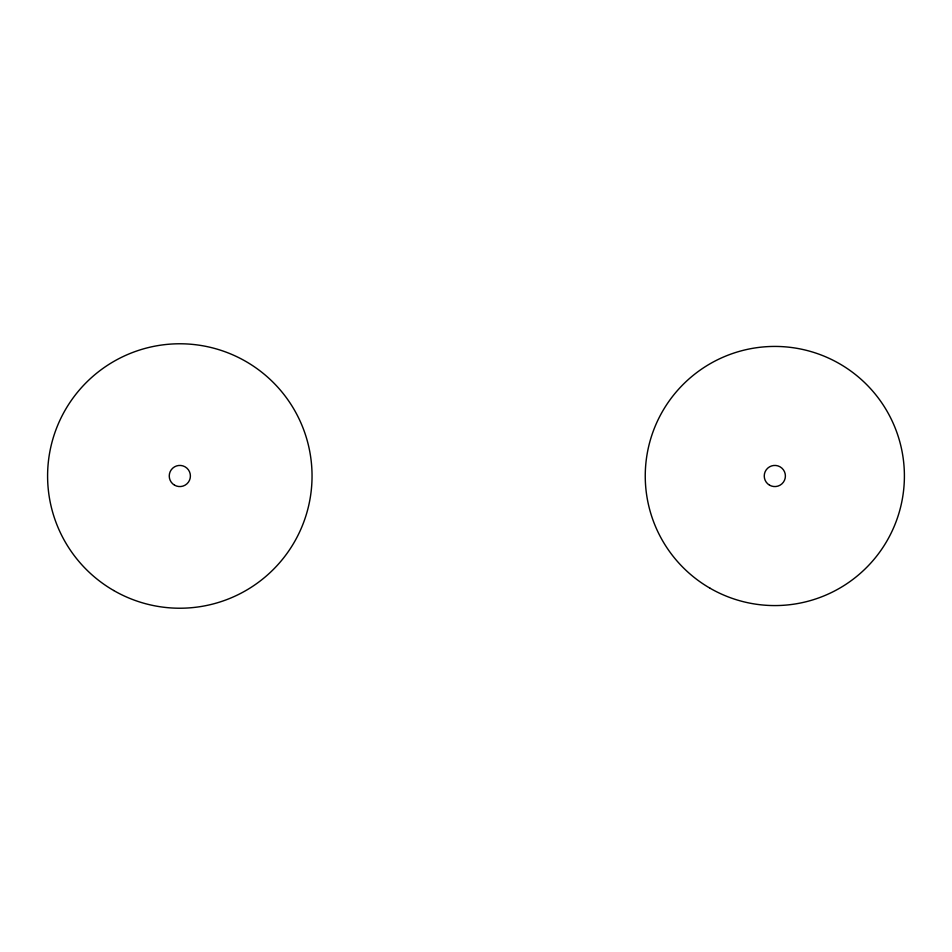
<?xml version="1.0" encoding="UTF-8"?>
<svg xmlns="http://www.w3.org/2000/svg" width="952" height="952" viewBox="0 0 952 952"><rect width="100%" height="100%" fill="white"/><g stroke="black" fill="none" stroke-linecap="round" stroke-linejoin="round"><path stroke-width="1.43" d="M174.537 485.163A10.579 10.579 0 0 0 190.4 476A10.579 10.579 0 0 0 174.537 466.837A10.579 10.579 0 0 0 174.537 485.163M769.537 485.163A10.579 10.579 0 0 0 785.4 476A10.579 10.579 0 0 0 769.537 466.837A10.579 10.579 0 0 0 769.537 485.163M710.037 588.217A129.579 129.579 0 0 0 904.4 476A129.579 129.579 0 0 0 710.037 363.783A129.579 129.579 0 0 0 710.037 588.217M113.716 590.514A132.221 132.221 0 0 0 312.042 476A132.221 132.221 0 0 0 113.716 361.486A132.221 132.221 0 0 0 113.716 590.514"/></g></svg>
